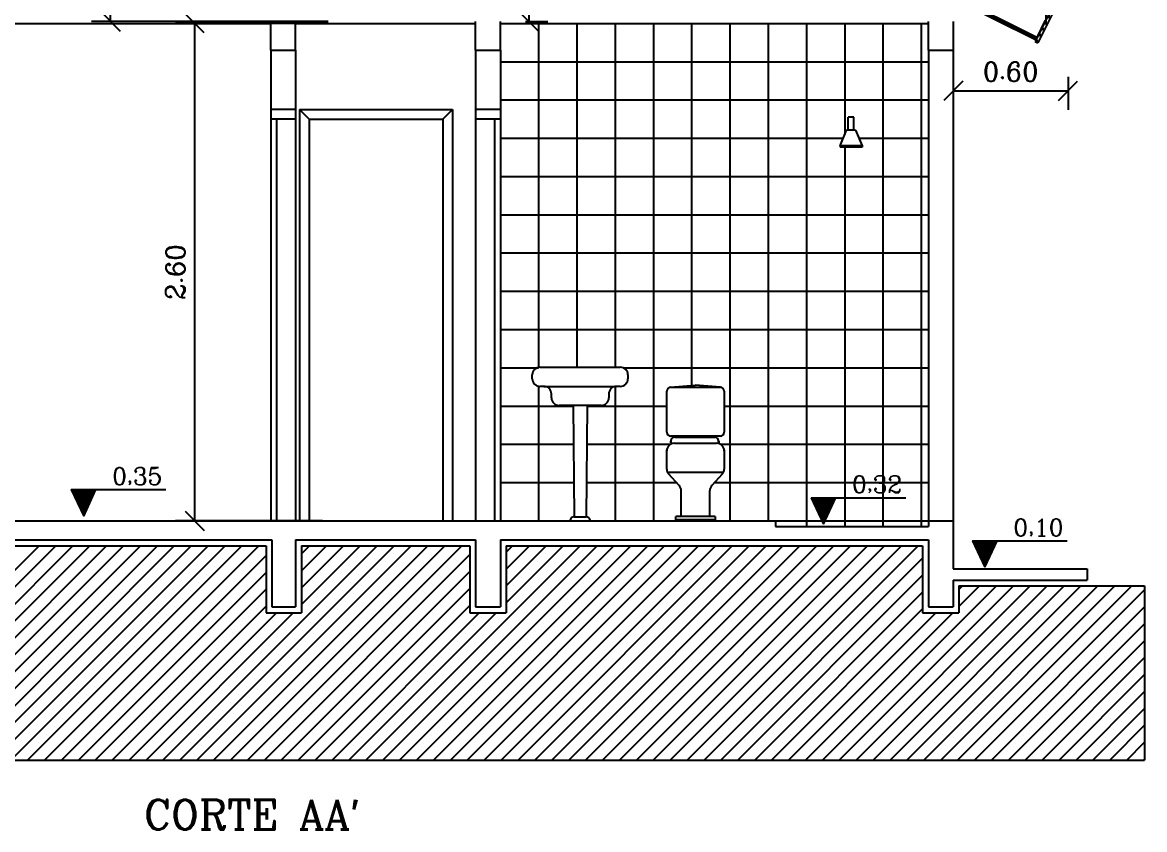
# Model space of a CAD drawing. Extents: x -36 to 60, y 199 to 483.
# Drawn here: x -30.54 to -24.67, y 205.83 to 210.05 of the extents above; entities that cross this region are included whole.
import ezdxf
from ezdxf.enums import TextEntityAlignment as Align

# ---------------------------------------------------------------- set-up
doc = ezdxf.new("R2010")
doc.units = 0
doc.header["$LTSCALE"] = 20
doc.linetypes.add('ACAD_ISO04W100', pattern=[30.5, 24, -3, 0.5, -3])
doc.linetypes.add('DASHED2', pattern=[0.375, 0.25, -0.125])
doc.layers.get('0').update_dxf_attribs({"linetype": 'CONTINUOUS'})
doc.layers.get('DEFPOINTS').update_dxf_attribs({"linetype": 'CONTINUOUS'})
for name, color, linetype in [('AZULEJO', 30, 'CONTINUOUS'), ('CONCRETO', 5, 'CONTINUOUS'), ('CORTETERRA', 244, 'CONTINUOUS'), ('COTAS', 30, 'CONTINUOUS'), ('EQUIPAMENTOS', 244, 'CONTINUOUS'), ('MADEIRAME', 244, 'CONTINUOUS'), ('PAREDE', 7, 'CONTINUOUS'), ('PORTA', 1, 'CONTINUOUS'), ('TEXTO', 1, 'CONTINUOUS'), ('VISTAL', 30, 'CONTINUOUS'), ('VISTAP', 244, 'CONTINUOUS')]:
    doc.layers.add(name, color=color, linetype=linetype)
doc.styles.add('ROMANC', font='romanc')
doc.dimstyles.get("Standard").update_dxf_attribs({"dimscale": 0, "dimtxt": 0.1, "dimasz": 0.05, "dimexe": 0.1, "dimexo": 0.062, "dimgap": 0.05, "dimtad": 1, "dimtoh": 1, "dimzin": 0, "dimtxsty": 'ROMANC', "dimblk1": 'DOT', "dimblk2": 'DOT', "dimsah": 1, "dimcen": 0.09, "dimclrd": 202, "dimclre": 202, "dimclrt": 244, "dimazin": 3, "dimtfac": 1, "dimtofl": 0, "dimtmove": 0, "dimatfit": 3, "dimtolj": 1, "dimtzin": 0})

# ---------------------------------------------------------------- blocks, each defined once
blk = doc.blocks.new('*X12')
at = {"color": 0, "linetype": 'DASHED2'}
for p, q in [((142.7874, 77.5214), (142.8024, 77.5364)), ((142.7874, 77.486), (142.8024, 77.501)), ((142.7874, 77.4507), (142.8024, 77.4657)), ((142.7874, 77.4153), (142.8024, 77.4303)), ((142.7874, 77.38), (142.8024, 77.395))]:
    blk.add_line(p, q, dxfattribs=at)
blk = doc.blocks.new('_OBLIQUE')
at = {"color": 0, "linetype": 'BYBLOCK'}
blk.add_line((-0.5, -0.5), (0.5, 0.5), dxfattribs=at)
blk = doc.blocks.new('*D18')
at = {"color": 30, "linetype": 'BYBLOCK'}
for p, q in [((-28.9412, 210.0419), (-29.7396, 210.0419)), ((-29.6396, 210.0419), (-29.6396, 207.4419)), ((-28.9712, 207.4419), (-29.7396, 207.4419))]:
    blk.add_line(p, q, dxfattribs=at)
at = {"layer": 'DEFPOINTS', "color": 0, "linetype": 'BYBLOCK'}
for p in [(-28.0412, 210.0419), (-29.6396, 207.4419), (-28.0712, 207.4419)]:
    blk.add_point(p, dxfattribs=at)
at = {"color": 30, "linetype": 'BYBLOCK', "xscale": 0.1, "yscale": 0.1, "zscale": 0.1}
for p, rotation in [((-29.6396, 210.0419), 90), ((-29.6396, 207.4419), 270)]:
    blk.add_blockref('_OBLIQUE', p, dxfattribs=dict(at, rotation=rotation))
at = {"color": 244, "linetype": 'BYBLOCK', "insert": (-29.7396, 208.7419), "char_height": 0.1, "attachment_point": 5, "rotation": 90, "style": 'ROMANC'}
blk.add_mtext('\\A1;2.60', dxfattribs=at)
blk = doc.blocks.new('*D19')
at = {"color": 30, "linetype": 'BYBLOCK'}
for p, q in [((-30.0237, 211.8244), (-30.1787, 211.8244)), ((-30.0787, 210.0519), (-30.0787, 211.8244)), ((-28.9412, 210.0519), (-30.1787, 210.0519))]:
    blk.add_line(p, q, dxfattribs=at)
at = {"layer": 'DEFPOINTS', "color": 0, "linetype": 'BYBLOCK'}
for p in [(-30.0787, 211.8244), (-29.1237, 211.8244), (-28.0412, 210.0519)]:
    blk.add_point(p, dxfattribs=at)
at = {"color": 30, "linetype": 'BYBLOCK', "xscale": 0.1, "yscale": 0.1, "zscale": 0.1}
for p, rotation in [((-30.0787, 211.8244), 90), ((-30.0787, 210.0519), 270)]:
    blk.add_blockref('_OBLIQUE', p, dxfattribs=dict(at, rotation=rotation))
at = {"color": 244, "linetype": 'BYBLOCK', "insert": (-30.1787, 210.9381), "char_height": 0.1, "attachment_point": 5, "rotation": 90, "style": 'ROMANC'}
blk.add_mtext('\\A1;1.77', dxfattribs=at)
blk = doc.blocks.new('*D20')
at = {"color": 30, "linetype": 'BYBLOCK'}
for p, q in [((-27.9913, 210.6578), (-27.7921, 210.6578)), ((-27.8921, 210.6578), (-27.8921, 210.0519)), ((-27.9099, 210.0519), (-27.7921, 210.0519))]:
    blk.add_line(p, q, dxfattribs=at)
at = {"layer": 'DEFPOINTS', "color": 0, "linetype": 'BYBLOCK'}
for p in [(-28.8913, 210.6578), (-28.8099, 210.0519), (-27.8921, 210.0519)]:
    blk.add_point(p, dxfattribs=at)
at = {"color": 30, "linetype": 'BYBLOCK', "xscale": 0.1, "yscale": 0.1, "zscale": 0.1}
for p, rotation in [((-27.8921, 210.6578), 90), ((-27.8921, 210.0519), 270)]:
    blk.add_blockref('_OBLIQUE', p, dxfattribs=dict(at, rotation=rotation))
at = {"color": 244, "linetype": 'BYBLOCK', "insert": (-27.9921, 210.3548), "char_height": 0.1, "attachment_point": 5, "rotation": 90, "style": 'ROMANC'}
blk.add_mtext('\\A1;{0.60}', dxfattribs=at)
blk = doc.blocks.new('*D21')
at = {"color": 30, "linetype": 'BYBLOCK'}
for p, q in [((-25.0737, 209.7634), (-25.0737, 209.5895)), ((-25.6737, 209.6895), (-25.0737, 209.6895)), ((-25.6737, 209.5901), (-25.6737, 209.5895))]:
    blk.add_line(p, q, dxfattribs=at)
at = {"layer": 'DEFPOINTS', "color": 0, "linetype": 'BYBLOCK'}
for p in [(-25.0737, 210.6634), (-25.6737, 210.4901), (-25.0737, 209.6895)]:
    blk.add_point(p, dxfattribs=at)
at = {"color": 30, "linetype": 'BYBLOCK', "xscale": 0.1, "yscale": 0.1, "zscale": 0.1, "rotation": 180}
blk.add_blockref('_OBLIQUE', (-25.6737, 209.6895), dxfattribs=at)
at = {"color": 30, "linetype": 'BYBLOCK', "xscale": 0.1, "yscale": 0.1, "zscale": 0.1}
blk.add_blockref('_OBLIQUE', (-25.0737, 209.6895), dxfattribs=at)
at = {"color": 244, "linetype": 'BYBLOCK', "insert": (-25.3737, 209.7895), "char_height": 0.1, "attachment_point": 5, "style": 'ROMANC'}
blk.add_mtext('\\A1;0.60', dxfattribs=at)
blk = doc.blocks.new('*X23')
at = {"color": 0}
for p, q in [((191.8346, 96.81), (191.8357, 96.8112)), ((191.8352, 96.8088), (191.8375, 96.8112)), ((191.8357, 96.8076), (191.8392, 96.8112)), ((191.8363, 96.8064), (191.841, 96.8112)), ((191.8369, 96.8052), (191.8428, 96.8112)), ((191.8374, 96.804), (191.8445, 96.8112)), ((191.838, 96.8028), (191.8463, 96.8112)), ((191.8386, 96.8016), (191.8481, 96.8112)), ((191.8391, 96.8004), (191.8498, 96.8112)), ((191.8397, 96.7992), (191.8516, 96.8112)), ((191.8403, 96.798), (191.8534, 96.8112)), ((191.8408, 96.7968), (191.8551, 96.8112)), ((191.8414, 96.7956), (191.8569, 96.8112)), ((191.842, 96.7944), (191.8587, 96.8112)), ((191.8425, 96.7932), (191.8605, 96.8112)), ((191.8431, 96.792), (191.8622, 96.8112)), ((191.8436, 96.7908), (191.864, 96.8112)), ((191.8442, 96.7896), (191.8658, 96.8112)), ((191.8448, 96.7884), (191.8675, 96.8112)), ((191.8453, 96.7872), (191.8693, 96.8112)), ((191.8459, 96.786), (191.8711, 96.8112)), ((191.8465, 96.7848), (191.8728, 96.8112)), ((191.847, 96.7836), (191.8746, 96.8112)), ((191.8476, 96.7824), (191.8764, 96.8112)), ((191.8482, 96.7812), (191.8781, 96.8112)), ((191.8487, 96.78), (191.8799, 96.8112)), ((191.8493, 96.7788), (191.8817, 96.8112)), ((191.8499, 96.7776), (191.8834, 96.8112)), ((191.8504, 96.7764), (191.8852, 96.8112)), ((191.851, 96.7752), (191.887, 96.8112)), ((191.8516, 96.774), (191.8887, 96.8112)), ((191.8521, 96.7728), (191.8905, 96.8112)), ((191.8527, 96.7716), (191.8923, 96.8112)), ((191.8533, 96.7704), (191.894, 96.8112)), ((191.8538, 96.7692), (191.8958, 96.8112)), ((191.8544, 96.768), (191.8976, 96.8112)), ((191.855, 96.7668), (191.8972, 96.809)), ((191.8555, 96.7656), (191.8957, 96.8057)), ((191.8561, 96.7644), (191.8942, 96.8025)), ((191.8567, 96.7632), (191.8927, 96.7992)), ((191.8572, 96.762), (191.8913, 96.796)), ((191.8578, 96.7608), (191.8898, 96.7928)), ((191.8584, 96.7596), (191.8883, 96.7895)), ((191.8589, 96.7584), (191.8868, 96.7863)), ((191.8595, 96.7572), (191.8853, 96.783)), ((191.8601, 96.756), (191.8839, 96.7798)), ((191.8606, 96.7548), (191.8824, 96.7765)), ((191.8612, 96.7536), (191.8809, 96.7733)), ((191.8618, 96.7524), (191.8794, 96.77)), ((191.8623, 96.7512), (191.8779, 96.7668)), ((191.8629, 96.75), (191.8765, 96.7635)), ((191.8635, 96.7488), (191.875, 96.7603)), ((191.864, 96.7476), (191.8735, 96.757)), ((191.8646, 96.7464), (191.872, 96.7538)), ((191.8652, 96.7452), (191.8705, 96.7505)), ((191.8657, 96.744), (191.8691, 96.7473)), ((191.8663, 96.7428), (191.8676, 96.744))]:
    blk.add_line(p, q, dxfattribs=at)
blk = doc.blocks.new('*X72')
at = {"color": 0, "linetype": 'CONTINUOUS'}
for p, q in [((-31.5728, 206.1919), (-30.4528, 207.3119)), ((-31.4844, 206.1919), (-30.3644, 207.3119)), ((-31.396, 206.1919), (-30.276, 207.3119)), ((-31.3076, 206.1919), (-30.1876, 207.3119)), ((-31.2192, 206.1919), (-30.0992, 207.3119)), ((-31.1308, 206.1919), (-30.0108, 207.3119)), ((-31.0424, 206.1919), (-29.9224, 207.3119)), ((-30.954, 206.1919), (-29.834, 207.3119)), ((-30.8657, 206.1919), (-29.7457, 207.3119)), ((-30.7773, 206.1919), (-29.6573, 207.3119)), ((-30.6889, 206.1919), (-29.5689, 207.3119)), ((-30.6005, 206.1919), (-29.4805, 207.3119)), ((-30.5121, 206.1919), (-29.3921, 207.3119)), ((-30.4237, 206.1919), (-29.3037, 207.3119)), ((-29.805, 206.1919), (-28.685, 207.3119)), ((-29.7166, 206.1919), (-28.5966, 207.3119)), ((-29.6282, 206.1919), (-28.5082, 207.3119)), ((-29.5398, 206.1919), (-28.4198, 207.3119)), ((-29.4514, 206.1919), (-28.3314, 207.3119)), ((-29.363, 206.1919), (-28.243, 207.3119)), ((-29.0812, 207.0041), (-28.7734, 207.3119)), ((-29.0812, 207.0925), (-28.8618, 207.3119)), ((-29.0812, 207.1809), (-28.9502, 207.3119)), ((-29.0812, 207.2693), (-29.0385, 207.3119)), ((-28.7443, 206.1919), (-27.6243, 207.3119)), ((-28.6559, 206.1919), (-27.5359, 207.3119)), ((-28.5676, 206.1919), (-27.4476, 207.3119)), ((-28.4792, 206.1919), (-27.3592, 207.3119)), ((-28.3908, 206.1919), (-27.2708, 207.3119)), ((-28.3024, 206.1919), (-27.1824, 207.3119)), ((-28.214, 206.1919), (-27.094, 207.3119)), ((-28.1256, 206.1919), (-27.0056, 207.3119)), ((-28.0372, 206.1919), (-26.9172, 207.3119)), ((-28.0112, 207.2786), (-27.9779, 207.3119)), ((-28.0112, 207.1902), (-27.8895, 207.3119)), ((-28.0112, 207.1019), (-27.8011, 207.3119)), ((-28.0112, 207.0135), (-27.7127, 207.3119)), ((-27.9488, 206.1919), (-26.8288, 207.3119)), ((-27.8604, 206.1919), (-26.7404, 207.3119)), ((-27.7721, 206.1919), (-26.6521, 207.3119)), ((-27.6837, 206.1919), (-26.5637, 207.3119)), ((-27.5953, 206.1919), (-26.4753, 207.3119)), ((-27.5069, 206.1919), (-26.3869, 207.3119)), ((-27.4185, 206.1919), (-26.2985, 207.3119)), ((-27.3301, 206.1919), (-26.2101, 207.3119)), ((-27.2417, 206.1919), (-26.1217, 207.3119)), ((-27.1533, 206.1919), (-26.0333, 207.3119)), ((-27.065, 206.1919), (-25.945, 207.3119)), ((-26.9766, 206.1919), (-25.8566, 207.3119)), ((-30.3353, 206.1919), (-29.2662, 207.2611)), ((-29.2747, 206.1919), (-28.2012, 207.2654)), ((-26.8882, 206.1919), (-25.8337, 207.2464)), ((-30.2469, 206.1919), (-29.2662, 207.1727)), ((-29.1863, 206.1919), (-28.2012, 207.177)), ((-26.7998, 206.1919), (-25.8337, 207.158)), ((-30.1585, 206.1919), (-29.2662, 207.0843)), ((-29.0979, 206.1919), (-28.2012, 207.0886)), ((-26.7114, 206.1919), (-25.8337, 207.0696)), ((-26.3578, 206.1919), (-25.4478, 207.1019)), ((-26.2695, 206.1919), (-25.3595, 207.1019)), ((-26.1811, 206.1919), (-25.2711, 207.1019)), ((-26.0927, 206.1919), (-25.1827, 207.1019)), ((-26.0043, 206.1919), (-25.0943, 207.1019)), ((-25.9159, 206.1919), (-25.0059, 207.1019)), ((-25.8275, 206.1919), (-24.9175, 207.1019)), ((-25.7391, 206.1919), (-24.8291, 207.1019)), ((-25.6507, 206.1919), (-24.7407, 207.1019)), ((-25.6437, 207.0829), (-25.6246, 207.1019)), ((-25.6437, 206.9945), (-25.5362, 207.1019)), ((-25.5623, 206.1919), (-24.6737, 207.0806)), ((-30.0702, 206.1919), (-29.2662, 206.9959)), ((-29.9818, 206.1919), (-29.2118, 206.9619)), ((-29.8934, 206.1919), (-29.1234, 206.9619)), ((-29.0095, 206.1919), (-28.2012, 207.0002)), ((-28.9211, 206.1919), (-28.1511, 206.9619)), ((-28.8327, 206.1919), (-28.0627, 206.9619)), ((-26.623, 206.1919), (-25.8337, 206.9813)), ((-26.5346, 206.1919), (-25.7646, 206.9619)), ((-26.4462, 206.1919), (-25.6762, 206.9619)), ((-25.474, 206.1919), (-24.6737, 206.9922)), ((-25.3856, 206.1919), (-24.6737, 206.9038)), ((-25.2972, 206.1919), (-24.6737, 206.8154)), ((-25.2088, 206.1919), (-24.6737, 206.727)), ((-25.1204, 206.1919), (-24.6737, 206.6387)), ((-25.032, 206.1919), (-24.6737, 206.5503)), ((-24.9436, 206.1919), (-24.6737, 206.4619)), ((-24.8552, 206.1919), (-24.6737, 206.3735)), ((-24.7669, 206.1919), (-24.6737, 206.2851)), ((-24.6785, 206.1919), (-24.6737, 206.1967))]:
    blk.add_line(p, q, dxfattribs=at)

msp = doc.modelspace()

# ---------------------------------------------------------------- linework, layer by layer
at = {"layer": 'AZULEJO', "color": 30, "linetype": 'CONTINUOUS'}
for p, q in [((-28.0412, 209.8419), (-25.8037, 209.8419)), ((-28.0412, 209.6419), (-25.8037, 209.6419)), ((-28.0412, 209.4419), (-26.2493, 209.4419)), ((-26.1669, 209.4419), (-25.8037, 209.4419)), ((-28.0412, 209.2419), (-25.8037, 209.2419)), ((-28.0412, 209.0419), (-25.8037, 209.0419)), ((-28.0412, 208.8419), (-25.8037, 208.8419)), ((-28.0412, 208.6419), (-25.8037, 208.6419)), ((-28.0412, 208.4419), (-25.8037, 208.4419)), ((-28.0412, 208.2419), (-27.8412, 208.2419)), ((-27.3986, 208.2419), (-25.8037, 208.2419)), ((-28.0412, 208.0419), (-27.6607, 208.0419)), ((-27.5875, 208.0419), (-27.1711, 208.0419)), ((-26.8711, 208.0419), (-25.8037, 208.0419)), ((-28.0412, 207.8419), (-27.6588, 207.8419)), ((-27.5894, 207.8419), (-27.1521, 207.8419)), ((-26.8901, 207.8419), (-25.8037, 207.8419)), ((-28.0412, 207.6419), (-27.6569, 207.6419)), ((-27.5913, 207.6419), (-27.1203, 207.6419)), ((-26.9219, 207.6419), (-25.8037, 207.6419)), ((-26.6037, 207.4419), (-25.8037, 207.4419))]:
    msp.add_line(p, q, dxfattribs=at)
at = {"layer": 'CONCRETO', "color": 5, "linetype": 'CONTINUOUS'}
for p, q in [((-29.2412, 209.9019), (-29.2412, 210.0519)), ((-29.1112, 209.9019), (-29.1112, 210.0519)), ((-28.1712, 209.9019), (-28.1712, 210.0519)), ((-28.0412, 209.9019), (-28.0412, 210.0519)), ((-25.8037, 209.9019), (-25.8037, 210.0519)), ((-25.6737, 210.0519), (-25.6737, 209.9019)), ((-29.2412, 209.9019), (-29.1112, 209.9019)), ((-28.1712, 209.9019), (-28.0412, 209.9019)), ((-25.8037, 209.9019), (-25.6737, 209.9019)), ((-29.1112, 209.5919), (-29.2412, 209.5919)), ((-29.2412, 209.5919), (-29.2412, 209.5419)), ((-29.1112, 209.5919), (-29.1112, 209.5419)), ((-28.0412, 209.5919), (-28.1712, 209.5919)), ((-28.1712, 209.5919), (-28.1712, 209.5419)), ((-28.0412, 209.5919), (-28.0412, 209.5419)), ((-29.1112, 209.5419), (-29.2412, 209.5419)), ((-28.0412, 209.5419), (-28.1712, 209.5419)), ((-32.6737, 207.4419), (-26.6037, 207.4419)), ((-26.6037, 207.4419), (-26.6037, 207.4119)), ((-25.8037, 207.4419), (-25.8037, 207.4119)), ((-25.8037, 207.4419), (-25.6737, 207.4419)), ((-25.6737, 207.4419), (-25.6737, 207.1919)), ((-26.6037, 207.4119), (-25.8037, 207.4119)), ((-32.5437, 207.3419), (-29.2362, 207.3419)), ((-29.2362, 207.3419), (-29.2362, 206.9919)), ((-29.1112, 207.3419), (-29.1112, 206.9919)), ((-29.1112, 207.3419), (-28.1712, 207.3419)), ((-28.1712, 207.3419), (-28.1712, 206.9919)), ((-28.0412, 207.3419), (-28.0412, 206.9919)), ((-28.0412, 207.3419), (-25.8037, 207.3419)), ((-25.8037, 207.3419), (-25.8037, 206.9919)), ((-25.6737, 207.1919), (-24.9737, 207.1919)), ((-24.9737, 207.1919), (-24.9737, 207.1319)), ((-25.6737, 207.1319), (-24.9737, 207.1319)), ((-25.6737, 207.1319), (-25.6737, 206.9919)), ((-29.2362, 206.9919), (-29.1112, 206.9919)), ((-28.1712, 206.9919), (-28.0412, 206.9919)), ((-25.8037, 206.9919), (-25.6737, 206.9919))]:
    msp.add_line(p, q, dxfattribs=at)
at = {"layer": 'CONCRETO', "color": 244, "linetype": 'CONTINUOUS'}
msp.add_line((-25.6437, 207.1019), (-24.6737, 207.1019), dxfattribs=at)
at = {"layer": 'CORTETERRA', "color": 244, "linetype": 'CONTINUOUS'}
for p, q in [((-32.5137, 207.3119), (-29.2662, 207.3119)), ((-29.2662, 207.3119), (-29.2662, 206.9619)), ((-29.0812, 207.3119), (-29.0812, 206.9619)), ((-29.0812, 207.3119), (-28.2012, 207.3119)), ((-28.2012, 207.3119), (-28.2012, 206.9619)), ((-28.0112, 207.3119), (-28.0112, 206.9619)), ((-28.0112, 207.3119), (-25.8337, 207.3119)), ((-25.8337, 207.3119), (-25.8337, 206.9619)), ((-25.6437, 207.1019), (-25.6437, 206.9619)), ((-24.6737, 207.1019), (-24.6737, 206.1919)), ((-29.2662, 206.9619), (-29.0812, 206.9619)), ((-28.2012, 206.9619), (-28.0112, 206.9619)), ((-25.8337, 206.9619), (-25.6437, 206.9619)), ((-33.6737, 206.1919), (-24.6737, 206.1919))]:
    msp.add_line(p, q, dxfattribs=at)
at = {"layer": 'COTAS', "color": 244, "linetype": 'CONTINUOUS'}
for p in [(-27.1511, 208.1398), (-26.8911, 208.1398)]:
    msp.add_line(p, (-27.0222, 208.1518), dxfattribs=at)
at = {"layer": 'EQUIPAMENTOS', "color": 244, "linetype": 'CONTINUOUS'}
for p, q in [((-29.0412, 209.5419), (-29.0912, 209.5919)), ((-29.0912, 209.5919), (-28.2912, 209.5919)), ((-29.0912, 209.5919), (-29.0912, 207.4419)), ((-28.3412, 209.5419), (-28.2912, 209.5919)), ((-28.2912, 209.5919), (-28.2912, 207.4419)), ((-29.0412, 209.5419), (-29.0412, 207.4419)), ((-29.0412, 209.5419), (-28.3412, 209.5419)), ((-28.3412, 209.5419), (-28.3412, 207.4419)), ((-27.6608, 208.045), (-27.6552, 207.4635)), ((-27.5875, 208.045), (-27.593, 207.4635)), ((-27.6552, 207.4635), (-27.593, 207.4635))]:
    msp.add_line(p, q, dxfattribs=at)
at = {"layer": 'EQUIPAMENTOS', "color": 244, "linetype": 'CONTINUOUS', "ltscale": 0.3}
for p, q in [((-26.1939, 209.5527), (-26.2237, 209.5527)), ((-26.2237, 209.4846), (-26.2237, 209.5527)), ((-26.1939, 209.4846), (-26.1939, 209.5527)), ((-26.2654, 209.4021), (-26.2321, 209.4846)), ((-26.1853, 209.4846), (-26.2321, 209.4846)), ((-26.1853, 209.4846), (-26.1497, 209.4021)), ((-26.1497, 209.4021), (-26.2654, 209.4021)), ((-26.2654, 209.4021), (-26.2654, 209.3957)), ((-26.1497, 209.3957), (-26.2654, 209.3957)), ((-26.1497, 209.4021), (-26.1497, 209.3957)), ((-27.8141, 208.145), (-27.4341, 208.145)), ((-27.1711, 207.9052), (-27.1711, 208.1198)), ((-27.1511, 208.1398), (-26.8911, 208.1398)), ((-26.8711, 208.1198), (-26.8711, 207.9052)), ((-26.8911, 207.8852), (-27.1511, 207.8852)), ((-27.1497, 207.8489), (-27.1497, 207.8589)), ((-27.1311, 207.8479), (-26.9111, 207.8479)), ((-27.1297, 207.8789), (-26.9197, 207.8789)), ((-27.1292, 207.8489), (-27.1292, 207.8479)), ((-26.9792, 207.8489), (-26.9792, 207.8479)), ((-26.8997, 207.8589), (-26.8997, 207.8489)), ((-27.1711, 207.7125), (-27.1711, 207.8139)), ((-26.8711, 207.8139), (-26.8711, 207.7125)), ((-27.1679, 207.6969), (-26.8743, 207.6969)), ((-27.1067, 207.6272), (-27.1605, 207.6854)), ((-26.8817, 207.6854), (-26.9355, 207.6272)), ((-26.8743, 207.6969), (-26.8817, 207.6854)), ((-27.0961, 207.4642), (-27.0961, 207.6001)), ((-26.9461, 207.4642), (-26.9461, 207.6001)), ((-26.9186, 207.4642), (-27.123, 207.4642)), ((-26.9186, 207.4479), (-27.123, 207.4479)), ((-26.9186, 207.4642), (-26.9186, 207.4479))]:
    msp.add_line(p, q, dxfattribs=at)
at = {"layer": 'EQUIPAMENTOS', "color": 244, "ltscale": 0.3}
for p, q in [((-27.8341, 208.245), (-27.4141, 208.245)), ((-27.8741, 208.185), (-27.8741, 208.205)), ((-27.3741, 208.205), (-27.3741, 208.185)), ((-27.8141, 208.145), (-27.8341, 208.145)), ((-27.4141, 208.145), (-27.4341, 208.145)), ((-27.7741, 208.085), (-27.7741, 208.105)), ((-27.4741, 208.105), (-27.4741, 208.085)), ((-27.5141, 208.045), (-27.7341, 208.045))]:
    msp.add_line(p, q, dxfattribs=at)
at = {"layer": 'EQUIPAMENTOS', "color": 244, "linetype": 'ACAD_ISO04W100', "ltscale": 0.3}
msp.add_line((-27.123, 207.4479), (-27.123, 207.4642), dxfattribs=at)
at = {"layer": 'EQUIPAMENTOS', "color": 244, "ltscale": 0.3}
for centre, start, end in [((-27.8341, 208.205), 90, 180), ((-27.4141, 208.205), 0, 90), ((-27.8341, 208.185), 180, 270), ((-27.4141, 208.185), 270, 0), ((-27.8141, 208.105), 0, 90), ((-27.4341, 208.105), 90, 180), ((-27.7341, 208.085), 180, 270), ((-27.5141, 208.085), 270, 0)]:
    msp.add_arc(centre, 0.04, start, end, dxfattribs=at)
at = {"layer": 'EQUIPAMENTOS', "color": 244, "linetype": 'CONTINUOUS', "ltscale": 0.3}
for centre, radius, start, end in [((-27.1511, 208.1198), 0.02, 90, 180), ((-26.8911, 208.1198), 0.02, 0, 90), ((-27.1511, 207.9052), 0.02, 180, 270), ((-26.8911, 207.9052), 0.02, 270, 0), ((-27.1311, 207.8079), 0.04, 90, 180), ((-27.1297, 207.8589), 0.02, 90, 222.11486), ((-26.9197, 207.8589), 0.02, 323.88306, 90), ((-26.9111, 207.8079), 0.04, 0, 90), ((-27.1311, 207.7125), 0.04, 180, 222.75009), ((-26.9111, 207.7125), 0.04, 336.95877, 0), ((-27.1214, 207.6137), 0.02, 42.75009, 42.75009), ((-27.1361, 207.6001), 0.04, 0, 42.75009), ((-26.9061, 207.6001), 0.04, 137.24991, 180)]:
    msp.add_arc(centre, radius, start, end, dxfattribs=at)
at = {"layer": 'EQUIPAMENTOS', "color": 244, "linetype": 'CONTINUOUS'}
for centre, start, end in [((-27.655, 207.4419), 89.45179, 180), ((-27.5932, 207.4419), 0, 90.54821)]:
    msp.add_arc(centre, 0.0216, start, end, dxfattribs=at)
at = {"layer": 'MADEIRAME', "color": 30, "linetype": 'CONTINUOUS'}
for p, q in [((-32.5437, 210.0419), (-29.2412, 210.0419)), ((-29.1112, 210.0419), (-28.1712, 210.0419)), ((-28.0412, 210.0419), (-25.8037, 210.0419))]:
    msp.add_line(p, q, dxfattribs=at)
at = {"layer": 'PAREDE', "color": 3, "linetype": 'CONTINUOUS'}
for p, q in [((-29.2412, 209.9019), (-29.2412, 209.5919)), ((-29.1112, 209.9019), (-29.1112, 207.4419)), ((-28.1712, 209.9019), (-28.1712, 207.4419)), ((-28.0412, 209.9019), (-28.0412, 209.5919)), ((-25.8037, 209.9019), (-25.8037, 207.4419)), ((-25.6737, 209.9019), (-25.6737, 207.4419))]:
    msp.add_line(p, q, dxfattribs=at)
at = {"layer": 'PORTA', "color": 30, "linetype": 'CONTINUOUS'}
for p, q in [((-27.8412, 210.0419), (-27.8412, 208.2419)), ((-27.6412, 210.0419), (-27.6412, 208.245)), ((-27.4412, 210.0419), (-27.4412, 208.245)), ((-27.2412, 210.0419), (-27.2412, 207.4419)), ((-27.0412, 210.0419), (-27.0412, 208.1501)), ((-26.8412, 210.0419), (-26.8412, 207.4419)), ((-26.6412, 210.0419), (-26.6412, 207.4419)), ((-26.4412, 210.0419), (-26.4412, 207.4119)), ((-26.2412, 210.0419), (-26.2412, 209.4621)), ((-26.0412, 210.0419), (-26.0412, 207.4119)), ((-25.8412, 210.0419), (-25.8412, 207.4119)), ((-26.2412, 209.3957), (-26.2412, 207.4119)), ((-27.8412, 208.1457), (-27.8412, 207.4419)), ((-27.4412, 208.145), (-27.4412, 207.4419)), ((-27.0412, 207.8852), (-27.0412, 207.8789))]:
    msp.add_line(p, q, dxfattribs=at)
at = {"layer": 'PORTA', "color": 1, "linetype": 'CONTINUOUS'}
for p, q in [((-29.2412, 209.5419), (-29.2412, 207.4419)), ((-29.2112, 209.5419), (-29.2112, 207.4419)), ((-28.0712, 209.5419), (-28.0712, 207.4419)), ((-28.0412, 209.5419), (-28.0412, 207.4419))]:
    msp.add_line(p, q, dxfattribs=at)
at = {"layer": 'TEXTO', "color": 30, "linetype": 'CONTINUOUS'}
msp.add_line((-25.1903, 210.4835), (-25.1903, 210.0362), dxfattribs=at)
at = {"layer": 'TEXTO', "color": 1}
for p, q in [((-30.2841, 207.6053), (-30.2189, 207.4669)), ((-30.2841, 207.6053), (-29.7896, 207.6053)), ((-30.2189, 207.4669), (-30.1557, 207.6057)), ((-26.4166, 207.5628), (-25.9221, 207.5628)), ((-26.4166, 207.5628), (-26.3514, 207.4245)), ((-26.3514, 207.4245), (-26.2882, 207.5633)), ((-25.5732, 207.3374), (-25.0787, 207.3374)), ((-25.5732, 207.3374), (-25.5081, 207.1991)), ((-25.5081, 207.1991), (-25.4448, 207.3379))]:
    msp.add_line(p, q, dxfattribs=at)
at = {"layer": 'VISTAL', "color": 30}
msp.add_line((-25.2371, 209.9686), (-25.6737, 210.1869), dxfattribs=at)
at = {"layer": 'VISTAL', "color": 30, "linetype": 'DASHED2'}
msp.add_line((-25.1924, 210.0581), (-25.2371, 209.9686), dxfattribs=at)
at = {"layer": 'VISTAP', "color": 30}
for p, q in [((-25.2434, 209.9561), (-25.6722, 210.1705)), ((-25.2389, 209.965), (-25.6679, 210.1795))]:
    msp.add_line(p, q, dxfattribs=at)
at = {"layer": 'VISTAP', "color": 30, "linetype": 'DASHED2'}
for p, q in [((-25.1697, 210.0974), (-25.2451, 209.9467)), ((-25.1563, 210.0907), (-25.2316, 209.94)), ((-25.2451, 209.9467), (-25.2316, 209.94)), ((-25.2389, 209.965), (-25.2434, 209.9561))]:
    msp.add_line(p, q, dxfattribs=at)

# ---------------------------------------------------------------- block references
at = {"layer": 'EQUIPAMENTOS', "color": 244, "linetype": 'CONTINUOUS'}
msp.add_blockref('*X72', (0, 0), dxfattribs=at)
at = {"layer": 'TEXTO', "color": 1, "xscale": 2, "yscale": 2, "zscale": 2}
for p in [(-413.9522, 13.9829), (-410.0847, 13.9405), (-409.2414, 13.7151)]:
    msp.add_blockref('*X23', p, dxfattribs=at)
at = {"layer": 'VISTAP', "color": 30, "linetype": 'DASHED2', "xscale": -1, "rotation": 333.4349}
msp.add_blockref('*X12', (67.876, 76.8733), dxfattribs=at)

# ---------------------------------------------------------------- texts
at = {"layer": 'TEXTO', "color": 244, "linetype": 'CONTINUOUS', "style": 'ROMANC'}
for s, p in [('0,35', (-29.9392, 207.6752)), ('0,32', (-26.0717, 207.6328)), ('0,10', (-25.2283, 207.4074))]:
    msp.add_text(s, height=0.09, dxfattribs=at).set_placement(p, align=Align.MIDDLE)
at = {"layer": 'TEXTO', "color": 1, "ltscale": 0.3, "style": 'ROMANC'}
msp.add_text("CORTE AA'", height=0.156, dxfattribs=at).set_placement((-29.9038, 205.8285))

# ---------------------------------------------------------------- dimensions: what is measured, and where the dimension line sits
at = {"layer": 'COTAS', "color": 30, "linetype": 'CONTINUOUS'}
for base, p1, p2, picture, middle in [((-30.0787, 211.8244), (-28.0412, 210.0519), (-29.1237, 211.8244), '*D19', (-30.1787, 210.9381)), ((-29.6396, 207.4419), (-28.0412, 210.0419), (-28.0712, 207.4419), '*D18', (-29.7396, 208.7419))]:
    dim = msp.add_linear_dim(base=base, p1=p1, p2=p2, angle=90, dimstyle='STANDARD', override={"dimtxt": 0.1, "dimasz": 0.1, "dimexo": 0.9, "dimtoh": 0, "dimblk1": 'OBLIQUE', "dimblk2": 'OBLIQUE', "dimclrd": 30, "dimclre": 30, "dimclrt": 244}, dxfattribs=at)
    dim.commit()
    dim.dimension.update_dxf_attribs({"geometry": picture, "text_midpoint": middle})
dim = msp.add_linear_dim(base=(-27.8921, 210.0519), p1=(-28.8913, 210.6578), p2=(-28.8099, 210.0519), angle=90, text='{0.60}', dimstyle='STANDARD', override={"dimtxt": 0.1, "dimasz": 0.1, "dimexo": 0.9, "dimtoh": 0, "dimblk1": 'OBLIQUE', "dimblk2": 'OBLIQUE', "dimclrd": 30, "dimclre": 30, "dimclrt": 244}, dxfattribs=at)
dim.commit()
dim.dimension.update_dxf_attribs({"geometry": '*D20', "text_midpoint": (-27.9921, 210.3548)})
dim = msp.add_linear_dim(base=(-25.0737, 209.6895), p1=(-25.6737, 210.4901), p2=(-25.0737, 210.6634), dimstyle='STANDARD', override={"dimtxt": 0.1, "dimasz": 0.1, "dimexo": 0.9, "dimtoh": 0, "dimblk1": 'OBLIQUE', "dimblk2": 'OBLIQUE', "dimclrd": 30, "dimclre": 30, "dimclrt": 244}, dxfattribs=at)
dim.commit()
dim.dimension.update_dxf_attribs({"geometry": '*D21', "text_midpoint": (-25.3737, 209.7895)})

doc.saveas('drawing.dxf')
